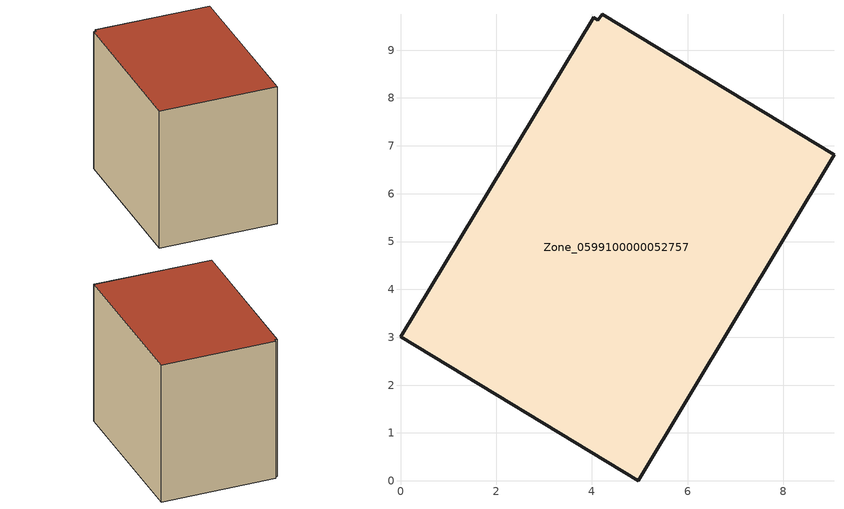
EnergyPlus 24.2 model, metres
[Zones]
Zone_0599100000052757
 floor ground (C_G): 4.22,9.75 9.06,6.82 4.97,0 0,3.01 4.04,9.69 4.13,9.63 z0
 wall outside (C_F): 4.97,0 9.06,6.82 4.22,9.75 4.13,9.63 4.04,9.69 0,3.01 4.97,0 z0:7.21
 roof outside (C_R): 9.06,6.82 4.22,9.75 4.13,9.63 4.04,9.69 0,3.01 4.97,0 z7.21
[BUILDING]
Pand.0599100000052757: North Axis=0; Terrain=City; Loads Convergence Tolerance Value=0.04; Temperature Convergence Tolerance Value=0.4; Solar Distribution=FullExterior; Maximum Number of Warmup Days=25; Minimum Number of Warmup Days=1
[Site:Location]
Rotterdam.The.Hague.AP_ZH_NLD Design_Conditions: Latitude=51.96; Longitude=4.45; Time Zone=1; Elevation=-4.5
[SITE:GROUNDTEMPERATURE:BUILDINGSURFACE]
18, 18, 18, 18, 18, 18, 18, 18, 18, 18, 18, 18
[MATERIAL] Thermal Absorptance=0.9; Solar Absorptance=0.7; Visible Absorptance=0.7
Name | Roughness | Thickness | Conductivity | Density | Specific Heat
G.TI.1946-1964 | MediumSmooth | 0.15 | 1 | 540 | 1210
F.TI.1946-1964 | Rough | 0.3 | 0.857143 | 1920 | 840
R.TI.1946-1964 | MediumRough | 0.2 | 0.277778 | 1500 | 1000
[CONSTRUCTION]
C_G: G.TI.1946-1964
C_F: F.TI.1946-1964
C_R: R.TI.1946-1964
[ZONE]
Zone_0599100000052757: Type=1; Multiplier=1; Ceiling Height=Autocalculate; Volume=Autocalculate; Floor Area=autocalculate; Part of Total Floor Area=Yes
[ZONEINFILTRATION:DESIGNFLOWRATE]
Infil_Zone_0599100000052757: Zone or ZoneList or Space or SpaceList=Zone_0599100000052757; Schedule=AlwaysOn; Design Flow Rate Calculation Method=Flow/Area; Flow Rate per Floor Area=0.003; Constant Term Coefficient=1; Temperature Term Coefficient=0; Velocity Term Coefficient=0; Velocity Squared Term Coefficient=0
[HVACTEMPLATE:ZONE:IDEALLOADSAIRSYSTEM]
Zone_0599100000052757: Maximum Heating Supply Air Temperature=50; Minimum Cooling Supply Air Temperature=13; Maximum Heating Supply Air Humidity Ratio=0.0156; Minimum Cooling Supply Air Humidity Ratio=0.0077; Heating Limit=NoLimit; Cooling Limit=NoLimit; Dehumidification Control Type=ConstantSensibleHeatRatio; Cooling Sensible Heat Ratio=0.7; Dehumidification Setpoint=60; Humidification Control Type=None; Humidification Setpoint=30; Outdoor Air Method=None; Outdoor Air Flow Rate per Person=0.00944; Outdoor Air Flow Rate per Zone Floor Area=0; Outdoor Air Flow Rate per Zone=0; Demand Controlled Ventilation Type=None; Outdoor Air Economizer Type=NoEconomizer; Heat Recovery Type=None; Sensible Heat Recovery Effectiveness=0.7; Latent Heat Recovery Effectiveness=0.65
[ZONECONTROL:THERMOSTAT]
ThermostatControl_Zone_0599100000052757: Zone or ZoneList=Zone_0599100000052757; Control Type Schedule=DualSetpointControlType; Control 1=Thermostat_Zone_0599100000052757; Temperature Difference Between Cutout And Setpoint=0
[THERMOSTATSETPOINT:DUALSETPOINT]
Thermostat_Zone_0599100000052757: Heating Setpoint Temperature Schedule=HeatingSetpoint_Zone_0599100000052757; Cooling Setpoint Temperature Schedule=CoolingSetpoint_Zone_0599100000052757
[SCHEDULE:COMPACT]
HeatingSetpoint_Zone_0599100000052757: Through: 12/31, For: AllDays, Until: 24:00, 21
CoolingSetpoint_Zone_0599100000052757: Through: 12/31, For: AllDays, Until: 24:00, 24
DualSetpointControlType: Through: 12/31, For: AllDays, Until: 24:00, 4
AlwaysOn: Through: 12/31, For: AllDays, Until: 24:00, 1
